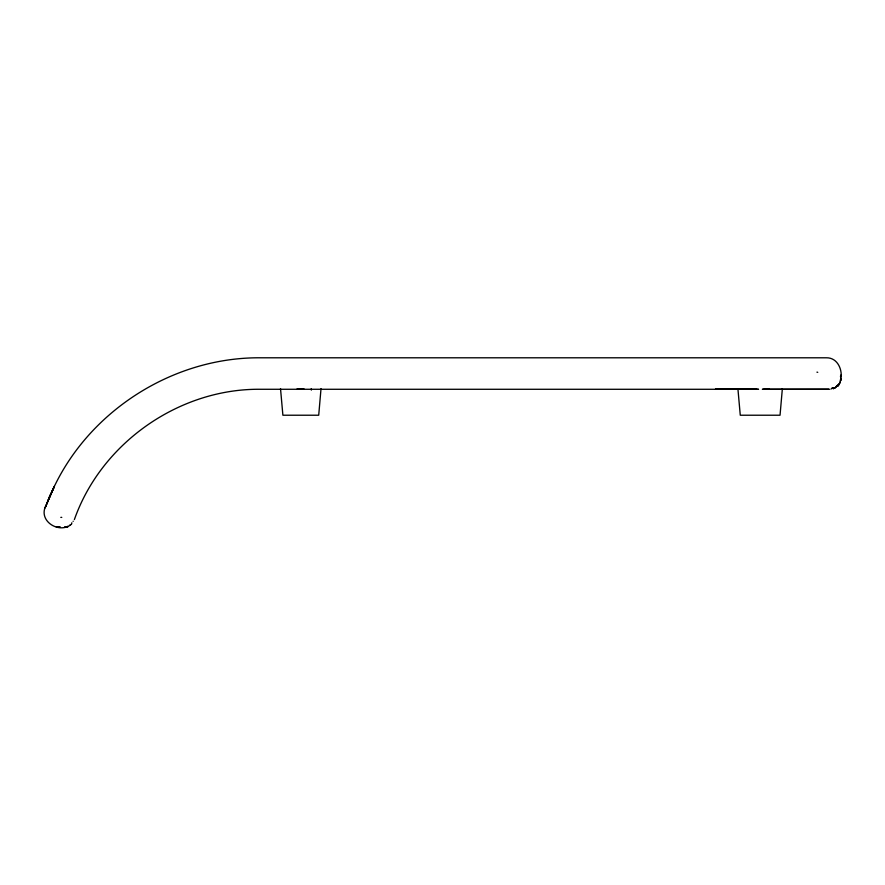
<?xml version="1.0" encoding="UTF-8"?>
<svg xmlns="http://www.w3.org/2000/svg" width="885" height="885" viewBox="0 0 885 885"><rect width="100%" height="100%" fill="white"/><g stroke="black" fill="none" stroke-linecap="round" stroke-linejoin="round"><path stroke-width="1.33" d="M832.442 388.261L833.327 388.272L832.088 388.017M61.773 517.371L60.811 517.371M71.829 522.758L71.818 523.068M840.75 375.096L840.473 376.866M840.606 380.307C843.151 370.516 837.874 357.54 826.391 357.794L260.577 357.794C174.688 357.031 91.454 409.036 54.317 486.429L45.533 506.784M840.595 380.373L840.75 378.514L840.44 381.015L840.75 378.514L840.595 380.074L840.684 379.333M321.023 388.648L318.711 415.22L282.89 415.22L280.523 388.648M782.362 388.637L780.039 415.22L740.269 415.22L737.902 388.637M46.042 505.457C38.166 519.617 56.076 532.659 68.986 526.044M839.091 384.455L839.81 383.05L838.471 385.24L836.071 386.723L839.555 383.614M46.429 504.45L54.317 486.429L48.587 499.074M45.135 507.868L49.449 497.038M74.373 519.583C101.366 442.854 179.246 388.36 260.577 389.278L758.589 389.289L715.522 389.256L738.632 389.267M48.321 499.715L50.887 493.741M49.361 497.237L54.118 486.827M835.595 387.597C836.004 386.988 834.644 388.371 834.323 388.084M73.123 521.353L73.212 521.21M838.051 385.561L838.781 384.488L838.051 385.561L838.659 385.03M830.938 389.179L831.203 388.946M837.144 385.484L836.48 386.225M71.707 523.887L71.154 524.462M835.418 387.685L836.015 387.088M838.128 385.506L837.11 386.026M311.332 390.108L311.21 388.803M66.176 527.029L68.156 526.442L64.55 527.206L66.784 526.907L65.335 527.128M751.365 389.135L756.31 389.278L715.522 389.278M769.076 389.168L762.35 389.289L829.267 389.256L763.943 389.278M67.138 526.763L68.156 526.442M56.308 527.017L60.324 526.929M58.598 527.206L59.494 527.128M833.891 388.05L834.024 387.984M304.108 388.991L297.006 388.969M816.943 372.154L817.751 372.308M832.674 388.415L832.21 388.117M840.319 381.612L840.053 382.364L840.319 381.612M838.316 385.285L837.984 385.783L838.316 385.285M833.958 388.349L833.239 388.659L833.958 388.349M70.269 525.082L69.727 525.513L70.734 524.728L70.269 525.082"/></g></svg>
